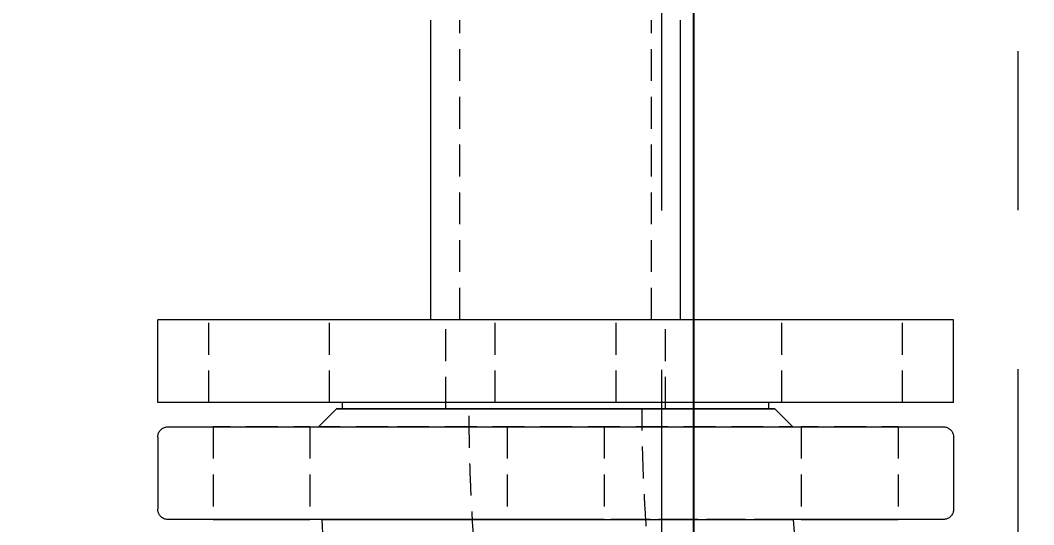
# Model space of a CAD drawing. Header units: millimetres. Extents: x -46397 to 283259, y -8690 to 23983.
# Drawn here: x 3912.4 to 4071.6, y 7836.8 to 7916.1 of the extents above; entities that cross this region are included whole.
import ezdxf

# ---------------------------------------------------------------- set-up
doc = ezdxf.new("R2010")
doc.units = ezdxf.units.MM
doc.linetypes.add('CENTER', pattern=[2, 1.25, -0.25, 0.25, -0.25])
doc.linetypes.add('HIDDENX2', pattern=[0.75, 0.5, -0.25])
doc.layers.get('Defpoints').update_dxf_attribs({"lineweight": 0})
for name, color, linetype, lineweight in [('DUONGCHINH', 7, 'Continuous', 25), ('DUONGTAM', 1, 'CENTER', 0), ('PHANTOM 2', 8, 'Continuous', 0)]:
    doc.layers.add(name, color=color, linetype=linetype, lineweight=lineweight)
doc.styles.add('GHI CHÚ 1', font='isocp_IV25.ttf', dxfattribs={"width": 0.8})
doc.dimstyles.new('1-30SCALE', dxfattribs={"dimtxt": 75, "dimasz": 75, "dimexe": 37.5, "dimexo": 30, "dimgap": 30, "dimtad": 1, "dimtoh": 1, "dimdec": 0, "dimdsep": 46, "dimtxsty": 'GHI CHÚ 1', "dimcen": 0.09, "dimclrd": 256, "dimclre": 256, "dimclrt": 2, "dimadec": 0, "dimazin": 0, "dimtfac": 1, "dimtdec": 0, "dimtofl": 0, "dimtmove": 0, "dimatfit": 3, "dimfxl": 1, "dimlwd": 0, "dimlwe": 0, "dimarcsym": 0})

# ---------------------------------------------------------------- blocks, each defined once
blk = doc.blocks.new('*D145')
at = {"layer": 'Defpoints', "color": 0, "transparency": 16777216}
for p in [(3969.69, 8236.17, -1.5), (4424.18, 8236.17), (4195.15, 7486.17, -1.5)]:
    blk.add_point(p, dxfattribs=at)
at = {"layer": 'PHANTOM 2', "linetype": 'Continuous', "lineweight": 0, "transparency": 16777216}
for p, q in [((3999.69, 8236.17), (4454.18, 8236.17)), ((4424.18, 7576.17), (4424.18, 8146.17)), ((4225.15, 7486.17), (4454.18, 7486.17))]:
    blk.add_line(p, q, dxfattribs=at)
at = {"layer": 'PHANTOM 2', "transparency": 16777216}
for points in [[(4409.18, 8146.17), (4439.18, 8146.17), (4424.18, 8236.17)], [(4409.18, 7576.17), (4439.18, 7576.17), (4424.18, 7486.17)]]:
    blk.add_solid(points, dxfattribs=at)
at = {"layer": 'PHANTOM 2', "color": 2, "transparency": 16777216, "insert": (4346.68, 7861.17), "char_height": 95, "attachment_point": 5, "rotation": 90, "style": 'GHI CHÚ 1'}
blk.add_mtext('750', dxfattribs=at)
blk = doc.blocks.new('A$C84ccd93c')
at = {"color": 3, "linetype": 'HIDDENX2', "lineweight": 0, "ltscale": 100, "extrusion": (6.89019e-16, 1, 0)}
blk.add_line((602.33, 1954.61), (602.33, 454.61), dxfattribs=at)
at = {"layer": 'DUONGCHINH', "color": 2, "ltscale": 10, "extrusion": (6.89019e-16, 1, 0)}
blk.add_line((607.33, 1954.61), (607.33, 454.61), dxfattribs=at)
blk = doc.blocks.new('A$Cbc6c2a49')
at = {"color": 2, "linetype": 'Continuous', "lineweight": 0, "ltscale": 10, "extrusion": (6.89019e-16, 1, 0)}
for p, q in [((566.1, 1587.47), (566.1, 1634.51)), ((605.3, 1587.47), (605.3, 1634.51)), ((648.2, 1587.47), (523.2, 1587.47)), ((523.2, 1574.47), (523.2, 1587.47)), ((648.2, 1574.47), (648.2, 1587.47)), ((648.2, 1574.47), (523.2, 1574.47)), ((552.2, 1573.47), (552.2, 1574.47)), ((619.2, 1573.47), (619.2, 1574.47)), ((551.3, 1573.47), (548.47, 1570.64)), ((619.2, 1573.47), (610.02, 1573.47)), ((620.1, 1573.47), (622.93, 1570.64)), ((523.2, 1569.01), (523.2, 1557.71)), ((648.2, 1569.01), (648.2, 1557.71))]:
    blk.add_line(p, q, dxfattribs=at)
at = {"color": 1, "linetype": 'HIDDENX2', "lineweight": 0, "ltscale": 10, "extrusion": (6.89019e-16, 1, 0)}
for p, q in [((570.64, 1587.47), (570.64, 1634.51)), ((600.75, 1587.47), (600.75, 1634.51)), ((531.2, 1574.47), (531.2, 1587.47)), ((550.2, 1574.47), (550.2, 1587.47)), ((568.45, 1573.47), (568.45, 1587.47)), ((576.2, 1574.47), (576.2, 1587.47)), ((595.2, 1574.47), (595.2, 1587.47)), ((602.95, 1573.47), (602.95, 1587.47)), ((621.2, 1574.47), (621.2, 1587.47)), ((640.2, 1574.47), (640.2, 1587.47)), ((610.02, 1573.47), (552.2, 1573.47)), ((552.2, 1573.47), (552.2, 1573.47)), ((531.89, 1570.64), (531.89, 1556.08)), ((547.11, 1570.64), (547.11, 1556.08)), ((548.47, 1570.64), (548.47, 1570.64)), ((578.09, 1570.64), (578.09, 1556.08)), ((593.31, 1570.64), (593.31, 1556.08)), ((622.93, 1570.64), (622.93, 1570.64)), ((624.28, 1570.64), (624.28, 1556.08)), ((639.5, 1570.64), (639.5, 1556.08)), ((578.09, 1556.08), (578.09, 1556.08)), ((593.31, 1556.08), (593.31, 1556.08))]:
    blk.add_line(p, q, dxfattribs=at)
at = {"color": 2, "linetype": 'Continuous', "lineweight": 0, "ltscale": 10, "extrusion": (0, 0, -1)}
for centre, major_axis, start_param, end_param in [((585.7, 1573.47), (-34.4, 0), 0.000005, 3.141588), ((539.5, 1556.08), (-7.61, 0), -0.785398, 5.497787), ((585.7, 1556.08), (-7.61, 0), -0.785398, 5.497787), ((631.89, 1556.08), (-7.61, 0), -0.785398, 5.497787)]:
    blk.add_ellipse(centre, major_axis=major_axis, ratio=0.000005, start_param=start_param, end_param=end_param, dxfattribs=at)
at = {"color": 1, "linetype": 'HIDDENX2', "lineweight": 0, "ltscale": 10, "extrusion": (0, 0, -1)}
for centre, major_axis, start_param, end_param in [((585.7, 1573.47), (-34.4, 0), -0.785398, 0.000005), ((585.7, 1573.47), (34.4, 0), -0.000005, 2.356194), ((585.7, 1573.47), (-13.59, 0), -0.785398, 5.497787), ((585.7, 1570.64), (-37.23, 0), -0.785398, 5.497787), ((585.7, 1556.08), (-7.61, 0), -0.785398, 5.497787)]:
    blk.add_ellipse(centre, major_axis=major_axis, ratio=0.000005, start_param=start_param, end_param=end_param, dxfattribs=at)
at = {"color": 1, "linetype": 'HIDDENX2', "lineweight": 0, "ltscale": 10}
for centre, major_axis, ratio, start_param, end_param in [((539.5, 1570.64), (-7.61, 0), 0.000005, 0.785398, 7.068583), ((585.7, 1570.64), (-7.61, 0), 0.000005, 0.785398, 7.068583), ((585.7, 1570.64), (-7.61, 0), 0.000005, 0.785398, 7.068583), ((631.89, 1570.64), (-7.61, 0), 0.000005, 0.785398, 7.068583), ((473.48, 1486.51), (0, -65.76), 0.707107, -1.57079, 4.490081)]:
    blk.add_ellipse(centre, major_axis=major_axis, ratio=ratio, start_param=start_param, end_param=end_param, dxfattribs=at)
for points, knots in [([(573.52, 1544.9), (573.34, 1546.79), (573.17, 1548.69), (572.86, 1552.49), (572.73, 1554.39), (572.51, 1558.2), (572.41, 1560.1), (572.26, 1563.92), (572.2, 1565.83), (572.13, 1569.65), (572.11, 1571.56), (572.11, 1573.47)], [1.4311765, 1.4311765, 1.4311765, 1.4311765, 1.4591018, 1.4591018, 1.4870271, 1.4870271, 1.5149523, 1.5149523, 1.5428776, 1.5428776, 1.5708029, 1.5708029, 1.5708029, 1.5708029]), ([(600.56, 1547.58), (600.39, 1549.3), (600.24, 1551.02), (599.97, 1554.46), (599.85, 1556.18), (599.64, 1559.63), (599.56, 1561.36), (599.42, 1564.81), (599.37, 1566.54), (599.3, 1570.01), (599.28, 1571.74), (599.28, 1573.47)], [1.4311765, 1.4311765, 1.4311765, 1.4311765, 1.4591018, 1.4591018, 1.4870271, 1.4870271, 1.5149523, 1.5149523, 1.5428776, 1.5428776, 1.5708029, 1.5708029, 1.5708029, 1.5708029]), ([(623.04, 1556.08), (621.87, 1556.08), (620.67, 1556.08), (617.5, 1556.08), (615.49, 1556.08), (611.34, 1556.08), (609.21, 1556.08), (604.85, 1556.08), (602.62, 1556.08), (598.1, 1556.08), (595.81, 1556.08), (591.2, 1556.08), (588.87, 1556.08), (584.22, 1556.08), (581.88, 1556.08), (577.25, 1556.08), (574.95, 1556.08), (570.4, 1556.08), (568.16, 1556.08), (563.76, 1556.08), (561.6, 1556.08), (557.4, 1556.08), (555.35, 1556.08), (551.88, 1556.08), (550.41, 1556.08), (549, 1556.08)], [57.903891, 57.903891, 57.903891, 57.903891, 62.338104, 62.338104, 69.317289, 69.317289, 76.296474, 76.296474, 83.275658, 83.275658, 90.254842, 90.254842, 97.234026, 97.234026, 104.21321, 104.21321, 111.192394, 111.192394, 118.171578, 118.171578, 125.150762, 125.150762, 132.129946, 132.129946, 137.447208, 137.447208, 137.447208, 137.447208]), ([(588.97, 1556.08), (586.53, 1556.08), (584.11, 1556.08), (580.52, 1556.08), (579.33, 1556.08), (576.96, 1556.08), (575.77, 1556.08), (572.31, 1556.08), (570.1, 1556.08), (567.47, 1556.08), (566.94, 1556.08), (565.91, 1556.08), (565.4, 1556.08), (563.9, 1556.08), (562.94, 1556.08), (560.19, 1556.08), (558.51, 1556.08), (556.63, 1556.08), (556.26, 1556.08), (555.55, 1556.08), (555.21, 1556.08), (554.23, 1556.08), (553.02, 1556.08), (552.03, 1556.08), (551.36, 1556.08), (551.15, 1556.08), (550.76, 1556.08), (550.58, 1556.08), (549.83, 1556.08), (549.43, 1556.08), (549.2, 1556.08)], [0, 0, 0, 0, 0.00665403, 0.00665403, 0.00998105, 0.00998105, 0.01330807, 0.01330807, 0.0199621, 0.0199621, 0.02162561, 0.02162561, 0.02328912, 0.02328912, 0.02661614, 0.02661614, 0.03327017, 0.03327017, 0.03493368, 0.03493368, 0.03659719, 0.03659719, 0.03992421, 0.04325122, 0.04325122, 0.04491473, 0.04491473, 0.04657824, 0.04657824, 0.05242017, 0.05242017, 0.05242017, 0.05242017]), ([(621.87, 1556.08), (621.84, 1556.08), (621.81, 1556.08), (621.63, 1556.08), (621.45, 1556.08), (620.53, 1556.08), (619.57, 1556.08), (617.81, 1556.08), (617.17, 1556.08), (616.12, 1556.08), (615.76, 1556.08), (615.02, 1556.08), (614.64, 1556.08), (612.68, 1556.08), (610.94, 1556.08), (608.08, 1556.08), (607.08, 1556.08), (605.04, 1556.08), (603.99, 1556.08), (601.84, 1556.08), (600.74, 1556.08), (598.49, 1556.08), (597.33, 1556.08), (593.8, 1556.08), (591.4, 1556.08), (588.97, 1556.08)], [0.17104627, 0.17104627, 0.17104627, 0.17104627, 0.17134139, 0.17134139, 0.1730049, 0.1730049, 0.17965893, 0.17965893, 0.18298595, 0.18298595, 0.18464946, 0.18464946, 0.18631297, 0.18631297, 0.192967, 0.192967, 0.19629402, 0.19629402, 0.19962104, 0.19962104, 0.20294805, 0.20294805, 0.20627507, 0.20627507, 0.2129291, 0.2129291, 0.2129291, 0.2129291])]:
    blk.add_open_spline(points, degree=3, knots=knots, dxfattribs=at)
at = {"color": 2, "linetype": 'Continuous', "lineweight": 0, "ltscale": 10}
for points, knots in [([(523.2, 1569.01), (523.2, 1569.19), (523.23, 1569.37), (523.34, 1569.7), (523.42, 1569.86), (523.63, 1570.13), (523.76, 1570.26), (524.04, 1570.45), (524.2, 1570.53), (524.45, 1570.6), (524.54, 1570.62), (524.66, 1570.64), (524.71, 1570.64), (524.76, 1570.64), (524.78, 1570.64), (524.79, 1570.64), (524.8, 1570.64), (524.8, 1570.64), (524.81, 1570.64), (524.81, 1570.64), (524.81, 1570.64), (524.82, 1570.64), (524.82, 1570.64), (524.82, 1570.64), (524.82, 1570.64), (524.82, 1570.64), (524.83, 1570.64), (524.83, 1570.64), (524.83, 1570.64), (524.83, 1570.64), (524.84, 1570.64), (524.86, 1570.64), (524.9, 1570.64), (525.11, 1570.64), (525.4, 1570.64), (526.23, 1570.64), (526.78, 1570.64), (528.13, 1570.64), (528.94, 1570.64), (530.79, 1570.64), (531.84, 1570.64), (534.17, 1570.64), (535.46, 1570.64), (538.23, 1570.64), (539.73, 1570.64), (542.91, 1570.64), (544.61, 1570.64), (548.16, 1570.64), (550.02, 1570.64), (553.9, 1570.64), (555.91, 1570.64), (560.05, 1570.64), (562.19, 1570.64), (566.55, 1570.64), (568.77, 1570.64), (573.29, 1570.64), (575.58, 1570.64), (580.2, 1570.64), (582.53, 1570.64), (587.18, 1570.64), (589.51, 1570.64), (594.14, 1570.64), (596.44, 1570.64), (600.99, 1570.64), (603.24, 1570.64), (607.64, 1570.64), (609.8, 1570.64), (614, 1570.64), (616.04, 1570.64), (619.99, 1570.64), (621.89, 1570.64), (625.53, 1570.64), (627.26, 1570.64), (630.54, 1570.64), (632.09, 1570.64), (634.96, 1570.64), (636.3, 1570.64), (638.74, 1570.64), (639.85, 1570.64), (641.82, 1570.64), (642.69, 1570.64), (644.16, 1570.64), (644.77, 1570.64), (645.74, 1570.64), (646.09, 1570.64), (646.39, 1570.64), (646.46, 1570.64), (646.53, 1570.64), (646.54, 1570.64), (646.56, 1570.64), (646.56, 1570.64), (646.57, 1570.64), (646.57, 1570.64), (646.57, 1570.64), (646.57, 1570.64), (646.58, 1570.64), (646.58, 1570.64), (646.58, 1570.64), (646.58, 1570.64), (646.59, 1570.64), (646.59, 1570.64), (646.59, 1570.64), (646.6, 1570.64), (646.61, 1570.64), (646.62, 1570.64), (646.64, 1570.64), (646.65, 1570.64), (646.7, 1570.64), (646.73, 1570.64), (646.87, 1570.62), (646.97, 1570.6), (647.23, 1570.51), (647.39, 1570.43), (647.67, 1570.23), (647.8, 1570.1), (648, 1569.82), (648.08, 1569.66), (648.17, 1569.34), (648.2, 1569.17), (648.2, 1569.01)], [0, 0, 0, 0, 0.528736, 0.528736, 1.047921, 1.047921, 1.567449, 1.567449, 2.086964, 2.086964, 2.344199, 2.344199, 2.473782, 2.473782, 2.514623, 2.514623, 2.527888, 2.527888, 2.534445, 2.534445, 2.547747, 2.547747, 2.574177, 2.574177, 2.606475, 2.606475, 2.703306, 2.703306, 2.993693, 2.993693, 3.864856, 3.864856, 6.478895, 6.478895, 13.48298, 13.48298, 20.462889, 20.462889, 27.442146, 27.442146, 34.421351, 34.421351, 41.400544, 41.400544, 48.379732, 48.379732, 55.358919, 55.358919, 62.338104, 62.338104, 69.317289, 69.317289, 76.296474, 76.296474, 83.275658, 83.275658, 90.254842, 90.254842, 97.234026, 97.234026, 104.21321, 104.21321, 111.192394, 111.192394, 118.171578, 118.171578, 125.150762, 125.150762, 132.129946, 132.129946, 139.109131, 139.109131, 146.088316, 146.088316, 153.067501, 153.067501, 160.046687, 160.046687, 167.025875, 167.025875, 174.005066, 174.005066, 180.984267, 180.984267, 187.963501, 187.963501, 190.875835, 190.875835, 192.295898, 192.295898, 192.987402, 192.987402, 193.506022, 193.506022, 193.603436, 193.603436, 193.613191, 193.613191, 193.619737, 193.619737, 193.626295, 193.626295, 193.639578, 193.639578, 193.665966, 193.665966, 193.700248, 193.700248, 193.803071, 193.803071, 194.112683, 194.112683, 194.636116, 194.636116, 195.155483, 195.155483, 195.675004, 195.675004, 196.157959, 196.157959, 196.157959, 196.157959]), ([(549, 1556.08), (548.56, 1556.08), (548.12, 1556.08), (545.87, 1556.08), (544.13, 1556.08), (540.86, 1556.08), (539.31, 1556.08), (536.43, 1556.08), (535.09, 1556.08), (532.65, 1556.08), (531.55, 1556.08), (529.57, 1556.08), (528.71, 1556.08), (527.23, 1556.08), (526.62, 1556.08), (525.66, 1556.08), (525.31, 1556.08), (525, 1556.08), (524.93, 1556.08), (524.87, 1556.08), (524.85, 1556.08), (524.84, 1556.08), (524.83, 1556.08), (524.83, 1556.08), (524.83, 1556.08), (524.82, 1556.08), (524.83, 1556.08), (524.82, 1556.08), (524.81, 1556.08), (524.81, 1556.08), (524.81, 1556.08), (524.81, 1556.08), (524.81, 1556.08), (524.8, 1556.08), (524.8, 1556.08), (524.79, 1556.08), (524.78, 1556.08), (524.76, 1556.08), (524.74, 1556.08), (524.7, 1556.08), (524.67, 1556.09), (524.53, 1556.1), (524.43, 1556.13), (524.16, 1556.21), (524, 1556.29), (523.72, 1556.5), (523.6, 1556.62), (523.4, 1556.91), (523.32, 1557.07), (523.22, 1557.39), (523.2, 1557.55), (523.2, 1557.71)], [137.447208, 137.447208, 137.447208, 137.447208, 139.109131, 139.109131, 146.088316, 146.088316, 153.067501, 153.067501, 160.046687, 160.046687, 167.025875, 167.025875, 174.005066, 174.005066, 180.984267, 180.984267, 187.963501, 187.963501, 190.875835, 190.875835, 192.295898, 192.295898, 192.987402, 192.987402, 193.506022, 193.506022, 193.603436, 193.603436, 193.613191, 193.613191, 193.619737, 193.619737, 193.626295, 193.626295, 193.639578, 193.639578, 193.665966, 193.665966, 193.700248, 193.700248, 193.803071, 193.803071, 194.112683, 194.112683, 194.636116, 194.636116, 195.155483, 195.155483, 195.675004, 195.675004, 196.157959, 196.157959, 196.157959, 196.157959]), ([(648.2, 1557.71), (648.2, 1557.53), (648.17, 1557.35), (648.06, 1557.02), (647.97, 1556.87), (647.77, 1556.59), (647.64, 1556.47), (647.35, 1556.27), (647.19, 1556.19), (646.94, 1556.12), (646.86, 1556.1), (646.73, 1556.09), (646.69, 1556.08), (646.63, 1556.08), (646.62, 1556.08), (646.6, 1556.08), (646.6, 1556.08), (646.59, 1556.08), (646.59, 1556.08), (646.58, 1556.08), (646.58, 1556.08), (646.58, 1556.08), (646.58, 1556.08), (646.57, 1556.08), (646.57, 1556.08), (646.57, 1556.08), (646.57, 1556.08), (646.57, 1556.08), (646.57, 1556.08), (646.56, 1556.08), (646.56, 1556.08), (646.53, 1556.08), (646.49, 1556.08), (646.29, 1556.08), (646, 1556.08), (645.16, 1556.08), (644.61, 1556.08), (643.26, 1556.08), (642.46, 1556.08), (640.6, 1556.08), (639.55, 1556.08), (637.22, 1556.08), (635.94, 1556.08), (633.16, 1556.08), (631.67, 1556.08), (628.48, 1556.08), (626.79, 1556.08), (624.37, 1556.08), (623.71, 1556.08), (623.04, 1556.08)], [0, 0, 0, 0, 0.528736, 0.528736, 1.047921, 1.047921, 1.567449, 1.567449, 2.086964, 2.086964, 2.344199, 2.344199, 2.473782, 2.473782, 2.514623, 2.514623, 2.527888, 2.527888, 2.534445, 2.534445, 2.547747, 2.547747, 2.574177, 2.574177, 2.606475, 2.606475, 2.703306, 2.703306, 2.993693, 2.993693, 3.864856, 3.864856, 6.478895, 6.478895, 13.48298, 13.48298, 20.462889, 20.462889, 27.442146, 27.442146, 34.421351, 34.421351, 41.400544, 41.400544, 48.379732, 48.379732, 55.358919, 55.358919, 57.903891, 57.903891, 57.903891, 57.903891]), ([(549.2, 1556.08), (549.17, 1556.08), (549.15, 1556.08), (549.02, 1556.08), (548.98, 1556.08), (549.01, 1556.08), (549.04, 1556.08), (549.12, 1556.08), (549.18, 1556.08), (549.53, 1556.08), (550.04, 1556.08), (550.97, 1556.08), (551.17, 1556.08), (551.6, 1556.08), (551.83, 1556.08), (552.56, 1556.08), (553.09, 1556.08), (554.86, 1556.08), (556.23, 1556.08), (558.21, 1556.08), (558.62, 1556.08), (559.45, 1556.08), (559.88, 1556.08), (561.19, 1556.08), (562.1, 1556.08), (563.99, 1556.08), (564.98, 1556.08), (567.02, 1556.08), (568.08, 1556.08), (571.33, 1556.08), (573.58, 1556.08), (577.07, 1556.08), (578.26, 1556.08), (580.66, 1556.08), (581.87, 1556.08), (585.48, 1556.08), (587.89, 1556.08), (590.91, 1556.08), (591.52, 1556.08), (592.72, 1556.08), (593.32, 1556.08), (595.09, 1556.08), (596.26, 1556.08), (598.55, 1556.08), (599.68, 1556.08), (601.34, 1556.08), (601.89, 1556.08), (602.98, 1556.08), (603.52, 1556.08), (606.18, 1556.08), (608.16, 1556.08), (610.91, 1556.08), (611.79, 1556.08), (613.06, 1556.08), (613.47, 1556.08), (614.27, 1556.08), (614.66, 1556.08), (616.54, 1556.08), (617.84, 1556.08), (619.22, 1556.08), (619.48, 1556.08), (619.98, 1556.08), (620.22, 1556.08), (620.89, 1556.08), (621.28, 1556.08), (622.27, 1556.08), (622.71, 1556.08), (622.96, 1556.08), (622.99, 1556.08), (623.04, 1556.08), (623.04, 1556.08), (623.01, 1556.08), (622.93, 1556.08), (622.66, 1556.08), (622.47, 1556.08), (622.11, 1556.08), (621.99, 1556.08), (621.87, 1556.08)], [0.0524202, 0.0524202, 0.0524202, 0.0524202, 0.0532323, 0.0532323, 0.0565593, 0.0565593, 0.0582228, 0.0582228, 0.0598863, 0.0598863, 0.0665403, 0.0665403, 0.0682039, 0.0682039, 0.0698674, 0.0698674, 0.0731944, 0.0731944, 0.0798484, 0.0798484, 0.0815119, 0.0815119, 0.0831754, 0.0831754, 0.0865024, 0.0865024, 0.0898295, 0.0898295, 0.0931565, 0.0931565, 0.0998105, 0.0998105, 0.1031375, 0.1031375, 0.1064646, 0.1064646, 0.1131186, 0.1131186, 0.1147821, 0.1147821, 0.1164456, 0.1164456, 0.1197726, 0.1197726, 0.1230996, 0.1230996, 0.1247631, 0.1247631, 0.1264267, 0.1264267, 0.1330807, 0.1330807, 0.1364077, 0.1364077, 0.1380712, 0.1380712, 0.1397347, 0.1397347, 0.1463888, 0.1463888, 0.1480523, 0.1480523, 0.1497158, 0.1497158, 0.1530428, 0.1530428, 0.1596968, 0.1596968, 0.1613603, 0.1613603, 0.1630238, 0.1630238, 0.1663509, 0.1663509, 0.1696779, 0.1696779, 0.1710463, 0.1710463, 0.1710463, 0.1710463]), ([(551.94, 1528.91), (551.86, 1529.35), (551.79, 1529.8), (551.25, 1533.08), (550.84, 1535.93), (550.13, 1541.66), (549.82, 1544.54), (549.33, 1550.3), (549.14, 1553.19), (549, 1556.08)], [1.3343023, 1.3343023, 1.3343023, 1.3343023, 1.3427131, 1.3427131, 1.3963651, 1.3963651, 1.4500172, 1.4500172, 1.5036692, 1.5036692, 1.5036692, 1.5036692]), ([(627.28, 1529.69), (626.85, 1531.37), (626.45, 1533.07), (625.7, 1536.5), (625.35, 1538.24), (624.72, 1541.74), (624.44, 1543.51), (623.93, 1547.06), (623.71, 1548.85), (623.32, 1552.45), (623.16, 1554.26), (623.04, 1556.08)], [1.221737, 1.221737, 1.221737, 1.221737, 1.2716958, 1.2716958, 1.3216546, 1.3216546, 1.3716134, 1.3716134, 1.4215722, 1.4215722, 1.471531, 1.471531, 1.471531, 1.471531])]:
    blk.add_open_spline(points, degree=3, knots=knots, dxfattribs=at)

msp = doc.modelspace()

# ---------------------------------------------------------------- linework, layer by layer
at = {"layer": 'DUONGTAM', "color": 5, "lineweight": 0, "ltscale": 100, "elevation": -1.5}
msp.add_lwpolyline([(2757.15, 8236.24), (2757.15, 6736.24), (2757.15, 6686.41, 0.284296), (2899.51, 6452.98, 0.238987), (3926.79, 6452.98, 0.284296), (4069.15, 6686.41), (4069.15, 6736.24), (4069.15, 8236.24), (4069.15, 8286.06, 0.284296), (3926.79, 8519.5, 0.238987), (2899.51, 8519.5, 0.284296), (2757.15, 8286.06)], format="xyb", close=True, dxfattribs=at)

# ---------------------------------------------------------------- block references
for name in ['A$Cbc6c2a49', 'A$C84ccd93c']:
    msp.add_blockref(name, (3410.82, 6281.56, -1.5))

# ---------------------------------------------------------------- dimensions: what is measured, and where the dimension line sits
at = {"layer": 'PHANTOM 2'}
dim = msp.add_linear_dim(base=(4424.18, 8236.17), p1=(4195.15, 7486.17, -1.5), p2=(3969.69, 8236.17, -1.5), angle=90, dimstyle='1-30SCALE', override={"dimtxt": 95, "dimasz": 90, "dimexe": 30, "dimtmove": 1}, dxfattribs=at)
dim.commit()
dim.dimension.update_dxf_attribs({"geometry": '*D145', "text_midpoint": (4346.68, 7861.17)})

doc.saveas('drawing.dxf')
